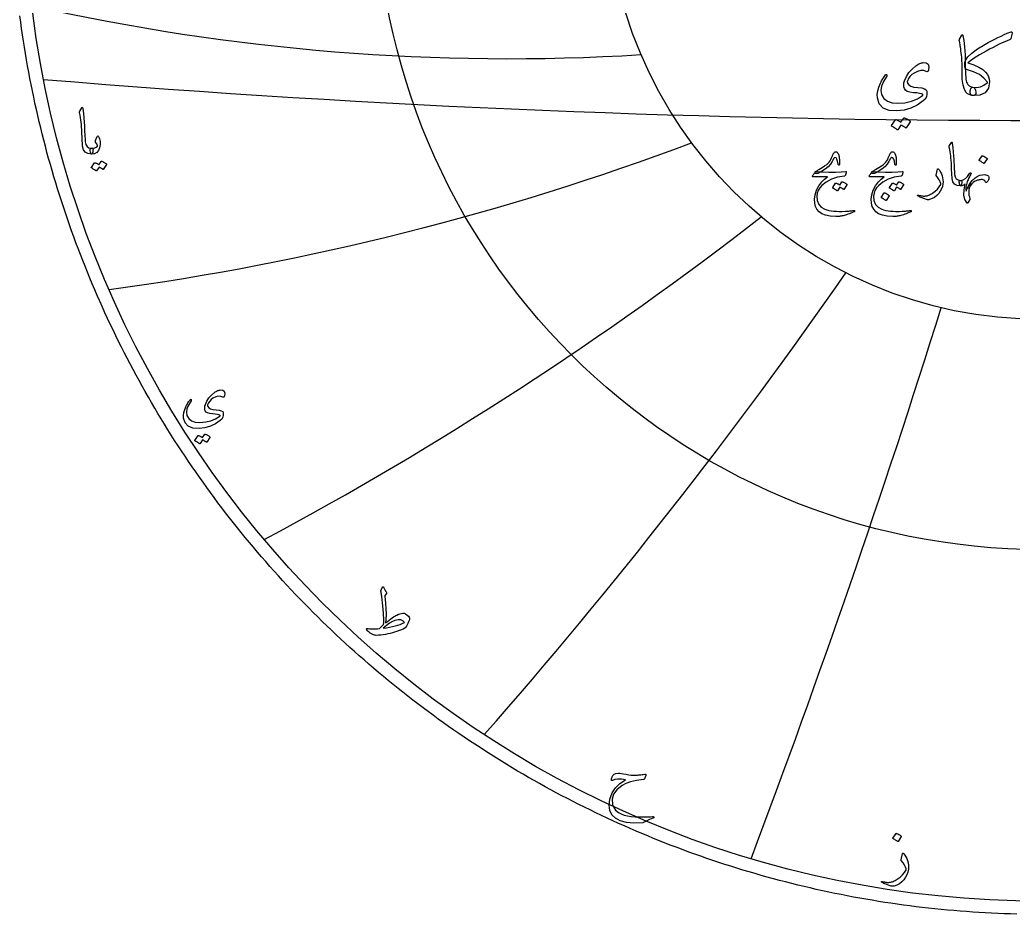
# Model space of a CAD drawing. Header units: millimetres. Extents: x -40.9 to 40.9, y -40.9 to 41.9.
# Drawn here: x -40.51 to -1.15, y -40.84 to -5.4 of the extents above; entities that cross this region are included whole.
import ezdxf

# ---------------------------------------------------------------- set-up
doc = ezdxf.new("R2010")
doc.units = ezdxf.units.MM
for name, color, linetype in [('CUT_OUTER', 1, 'Continuous'), ('ENGRAVE', 7, 'Continuous'), ('ENGRAVE_FINE', 8, 'Continuous'), ('TEXT', 5, 'Continuous')]:
    doc.layers.add(name, color=color, linetype=linetype)

msp = doc.modelspace()

# ---------------------------------------------------------------- linework, layer by layer
at = {"layer": 'CUT_OUTER'}
msp.add_lwpolyline([(-1.0025, -40.8377), (-1.2531, -40.8308), (-1.5036, -40.8223), (-1.754, -40.8123), (-2.0044, -40.8008), (-2.2547, -40.7877), (-2.505, -40.7731), (-2.7551, -40.757), (-3.0051, -40.7393), (-3.255, -40.7201), (-3.5048, -40.6994), (-3.7545, -40.6771), (-4.004, -40.6533), (-4.2534, -40.628), (-4.5026, -40.6011), (-4.7516, -40.5727), (-5.0005, -40.5428), (-5.2491, -40.5113), (-5.4976, -40.4784), (-5.7459, -40.4439), (-5.9939, -40.4079), (-6.2418, -40.3703), (-6.4894, -40.3313), (-6.7367, -40.2907), (-6.9838, -40.2486), (-7.2306, -40.205), (-7.4772, -40.1599), (-7.7235, -40.1132), (-7.9694, -40.0651), (-8.2151, -40.0154), (-8.4605, -39.9643), (-8.7056, -39.9116), (-8.9503, -39.8574), (-9.1947, -39.8018), (-9.4387, -39.7446), (-9.6824, -39.6859), (-9.9257, -39.6258), (-10.1687, -39.5641), (-10.4113, -39.501), (-10.6534, -39.4364), (-10.8952, -39.3703), (-11.1366, -39.3027), (-11.3775, -39.2336), (-11.618, -39.163), (-11.8581, -39.091), (-12.0978, -39.0175), (-12.3369, -38.9426), (-12.5757, -38.8661), (-12.8139, -38.7882), (-13.0517, -38.7089), (-13.2889, -38.6281), (-13.5257, -38.5458), (-13.762, -38.4621), (-13.9977, -38.3769), (-14.2329, -38.2903), (-14.4676, -38.2022), (-14.7017, -38.1128), (-14.9353, -38.0218), (-15.1683, -37.9295), (-15.4008, -37.8357), (-15.6326, -37.7405), (-15.8639, -37.6438), (-16.0946, -37.5458), (-16.3246, -37.4463), (-16.5541, -37.3455), (-16.7829, -37.2432), (-17.0111, -37.1395), (-17.2387, -37.0344), (-17.4656, -36.928), (-17.6919, -36.8201), (-17.9175, -36.7109), (-18.1424, -36.6002), (-18.3666, -36.4882), (-18.5902, -36.3748), (-18.813, -36.2601), (-19.0351, -36.144), (-19.2566, -36.0265), (-19.4772, -35.9076), (-19.6972, -35.7875), (-19.9164, -35.6659), (-20.1349, -35.5431), (-20.3526, -35.4188), (-20.5695, -35.2933), (-20.7857, -35.1664), (-21.0011, -35.0382), (-21.2157, -34.9087), (-21.4295, -34.7779), (-21.6425, -34.6457), (-21.8547, -34.5123), (-22.066, -34.3775), (-22.2765, -34.2415), (-22.4862, -34.1041), (-22.695, -33.9655), (-22.903, -33.8256), (-23.1101, -33.6845), (-23.3164, -33.542), (-23.5218, -33.3983), (-23.7263, -33.2534), (-23.9298, -33.1072), (-24.1325, -32.9597), (-24.3343, -32.811), (-24.5352, -32.6611), (-24.7351, -32.5099), (-24.9341, -32.3576), (-25.1322, -32.204), (-25.3293, -32.0491), (-25.5255, -31.8931), (-25.7207, -31.7359), (-25.915, -31.5775), (-26.1082, -31.4179), (-26.3005, -31.2571), (-26.4918, -31.0951), (-26.6821, -30.932), (-26.8714, -30.7677), (-27.0597, -30.6022), (-27.2469, -30.4356), (-27.4332, -30.2679), (-27.6184, -30.099), (-27.8026, -29.9289), (-27.9857, -29.7578), (-28.1677, -29.5855), (-28.3487, -29.4121), (-28.5287, -29.2376), (-28.7075, -29.062), (-28.8853, -28.8853), (-29.062, -28.7075), (-29.2376, -28.5287), (-29.4121, -28.3487), (-29.5855, -28.1677), (-29.7578, -27.9857), (-29.9289, -27.8026), (-30.099, -27.6184), (-30.2679, -27.4332), (-30.4356, -27.2469), (-30.6022, -27.0597), (-30.7677, -26.8714), (-30.932, -26.6821), (-31.0951, -26.4918), (-31.2571, -26.3005), (-31.4179, -26.1082), (-31.5775, -25.915), (-31.7359, -25.7207), (-31.8931, -25.5255), (-32.0491, -25.3293), (-32.204, -25.1322), (-32.3576, -24.9341), (-32.5099, -24.7351), (-32.6611, -24.5352), (-32.811, -24.3343), (-32.9597, -24.1325), (-33.1072, -23.9298), (-33.2534, -23.7263), (-33.3983, -23.5218), (-33.542, -23.3164), (-33.6845, -23.1101), (-33.8256, -22.903), (-33.9655, -22.695), (-34.1041, -22.4862), (-34.2415, -22.2765), (-34.3775, -22.066), (-34.5123, -21.8547), (-34.6457, -21.6425), (-34.7779, -21.4295), (-34.9087, -21.2157), (-35.0382, -21.0011), (-35.1664, -20.7857), (-35.2933, -20.5695), (-35.4188, -20.3526), (-35.5431, -20.1349), (-35.6659, -19.9164), (-35.7875, -19.6972), (-35.9076, -19.4772), (-36.0265, -19.2566), (-36.144, -19.0351), (-36.2601, -18.813), (-36.3748, -18.5902), (-36.4882, -18.3666), (-36.6002, -18.1424), (-36.7109, -17.9175), (-36.8201, -17.6919), (-36.928, -17.4656), (-37.0344, -17.2387), (-37.1395, -17.0111), (-37.2432, -16.7829), (-37.3455, -16.5541), (-37.4463, -16.3246), (-37.5458, -16.0946), (-37.6438, -15.8639), (-37.7405, -15.6326), (-37.8357, -15.4008), (-37.9295, -15.1683), (-38.0218, -14.9353), (-38.1128, -14.7017), (-38.2022, -14.4676), (-38.2903, -14.2329), (-38.3769, -13.9977), (-38.4621, -13.762), (-38.5458, -13.5257), (-38.6281, -13.2889), (-38.7089, -13.0517), (-38.7882, -12.8139), (-38.8661, -12.5757), (-38.9426, -12.3369), (-39.0175, -12.0978), (-39.091, -11.8581), (-39.163, -11.618), (-39.2336, -11.3775), (-39.3027, -11.1366), (-39.3703, -10.8952), (-39.4364, -10.6534), (-39.501, -10.4113), (-39.5641, -10.1687), (-39.6258, -9.9257), (-39.6859, -9.6824), (-39.7446, -9.4387), (-39.8018, -9.1947), (-39.8574, -8.9503), (-39.9116, -8.7056), (-39.9643, -8.4605), (-40.0154, -8.2151), (-40.0651, -7.9694), (-40.1132, -7.7235), (-40.1599, -7.4772), (-40.205, -7.2306), (-40.2486, -6.9838), (-40.2907, -6.7367), (-40.3313, -6.4894), (-40.3703, -6.2418), (-40.4079, -5.9939), (-40.4439, -5.7459), (-40.4784, -5.4976), (-40.5113, -5.2491)], dxfattribs=at)
at = {"layer": 'ENGRAVE'}
for radius in [40.325, 26.3963, 17.2788]:
    msp.add_circle((0, 0), radius, dxfattribs=at)
for centre, radius, start, end in [((-21.1417, 78.902), 85.8444, 257.28669, 273.505899), ((-50.992, 88.3207), 105.3446, 277.645254, 290.620622), ((-96.0614, 96.0614), 138.3921, 298.122156, 307.853681), ((-176.3583, 101.8205), 205.3447, 318.693201, 325.180885), ((-393.2466, 105.3701), 407.9737, 339.329779, 342.573621)]:
    msp.add_arc(centre, radius, start, end, dxfattribs=at)
at = {"layer": 'ENGRAVE_FINE'}
msp.add_arc((0, 472.7823), 482.173, 265.292614, 274.707386, dxfattribs=at)
at = {"layer": 'TEXT'}
for points in [[(-2.9445, -7.108), (-2.7065, -7.186), (-2.5101, -7.2733), (-2.3552, -7.3697), (-2.2419, -7.4752), (-2.1734, -7.5691), (-2.1245, -7.6621), (-2.0952, -7.7543), (-2.0854, -7.8457), (-2.1279, -8.1142), (-2.2554, -8.2968), (-2.468, -8.3936), (-2.7656, -8.4046), (-2.7868, -8.399), (-2.8055, -8.3854), (-2.8219, -8.3638), (-2.8359, -8.3343), (-2.8484, -8.2922), (-2.8542, -8.2521), (-2.8532, -8.214), (-2.8455, -8.1778), (-2.8273, -8.1267), (-2.8079, -8.0916), (-2.7874, -8.0724), (-2.7656, -8.0692), (-2.6009, -8.079), (-2.4487, -8.0541), (-2.3087, -7.9944), (-2.1812, -7.9), (-2.1734, -7.8922), (-2.1692, -7.8848), (-2.1686, -7.8778), (-2.1716, -7.8712), (-2.3061, -7.7116), (-2.4894, -7.5742), (-2.7213, -7.4593), (-3.0019, -7.3667), (-3.0313, -7.3505), (-3.0522, -7.318), (-3.0648, -7.2691), (-3.069, -7.2038), (-3.067, -7.1461), (-3.061, -7.0944), (-3.051, -7.0487), (-3.0371, -7.009), (-2.947, -6.8737), (-2.7888, -6.7232), (-2.5622, -6.5575), (-2.2674, -6.3767), (-2.1358, -6.3033), (-2.0059, -6.2334), (-1.8779, -6.1668), (-1.7517, -6.1036), (-1.6272, -6.0438), (-1.5046, -5.9874), (-1.3837, -5.9345), (-1.2646, -5.8849), (-1.2267, -5.8761), (-1.2024, -5.8817), (-1.1916, -5.9016), (-1.1944, -5.936), (-1.2423, -6.1371), (-1.2491, -6.1577), (-1.2599, -6.1747), (-1.2746, -6.188), (-1.2934, -6.1978), (-1.3848, -6.2327), (-1.4834, -6.2733), (-1.5892, -6.3197), (-1.7022, -6.3719), (-1.8221, -6.4301), (-1.9489, -6.4944), (-2.0824, -6.565), (-2.2227, -6.6417), (-2.4846, -6.7906), (-2.6922, -6.918), (-2.8455, -7.0238), (-2.9445, -7.108)], [(-2.7624, -8.0692), (-2.7123, -8.0888), (-2.6738, -8.1283), (-2.6469, -8.1878), (-2.6315, -8.2672), (-2.6325, -8.3333), (-2.6546, -8.3782), (-2.6979, -8.402), (-2.7624, -8.4046), (-2.8341, -8.391), (-2.8989, -8.3662), (-2.957, -8.3303), (-3.0083, -8.2832), (-3.0832, -8.1649), (-3.1353, -7.9886), (-3.1646, -7.7545), (-3.1712, -7.4625), (-3.1702, -7.3739), (-3.1704, -7.2872), (-3.1718, -7.2023), (-3.1744, -7.1192), (-3.1782, -7.038), (-3.1832, -6.9591), (-3.1894, -6.8823), (-3.1967, -6.8078), (-3.2076, -6.7132), (-3.2179, -6.6274), (-3.2276, -6.5503), (-3.2367, -6.4821), (-3.2451, -6.423), (-3.253, -6.3735), (-3.2603, -6.3336), (-3.267, -6.3032), (-3.2784, -6.2525), (-3.2838, -6.2122), (-3.2832, -6.1823), (-3.2766, -6.1627), (-3.184, -6.0158), (-3.1706, -6.0006), (-3.1592, -5.9966), (-3.1498, -6.0038), (-3.1425, -6.0222), (-3.1031, -6.2156), (-3.0746, -6.4733), (-3.0568, -6.7952), (-3.0498, -7.1814), (-3.0473, -7.3242), (-3.0431, -7.4525), (-3.037, -7.5662), (-3.0291, -7.6653), (-3.0194, -7.7496), (-3.0079, -7.8189), (-2.9947, -7.8733), (-2.9796, -7.9128), (-2.9433, -7.9704), (-2.895, -8.0158), (-2.8347, -8.0487), (-2.7624, -8.0692)], [(-4.5923, -7.4497), (-4.6957, -7.4152), (-4.8111, -7.4138), (-4.9384, -7.4455), (-5.0777, -7.5104), (-5.1662, -7.5722), (-5.2398, -7.6461), (-5.2987, -7.7319), (-5.3428, -7.8297), (-5.3472, -7.8493), (-5.3476, -7.8696), (-5.344, -7.8908), (-5.3364, -7.9128), (-5.2857, -7.981), (-5.2007, -8.0325), (-5.0813, -8.0672), (-4.9276, -8.0852), (-4.776, -8.1014), (-4.6658, -8.1307), (-4.5971, -8.1732), (-4.57, -8.2289), (-4.567, -8.3455), (-4.5899, -8.4493), (-4.6388, -8.5403), (-4.7137, -8.6185), (-4.9514, -8.7808), (-5.2047, -8.9004), (-5.4735, -8.9772), (-5.758, -9.0113), (-6.0685, -8.9898), (-6.3009, -8.8964), (-6.455, -8.7311), (-6.5308, -8.494), (-6.5352, -8.3638), (-6.5164, -8.2225), (-6.4745, -8.07), (-6.4095, -7.9064), (-6.3868, -7.8609), (-6.3635, -7.817), (-6.3397, -7.7746), (-6.3152, -7.7339), (-6.29, -7.6946), (-6.2637, -7.6565), (-6.2365, -7.6196), (-6.2083, -7.5838), (-6.1931, -7.5691), (-6.1795, -7.5631), (-6.1675, -7.5659), (-6.1572, -7.5774), (-6.1514, -7.5918), (-6.15, -7.6062), (-6.153, -7.6206), (-6.1604, -7.6349), (-6.2917, -7.8465), (-6.3695, -8.0373), (-6.3939, -8.2074), (-6.3647, -8.3567), (-6.2709, -8.5139), (-6.1332, -8.6249), (-5.9516, -8.6896), (-5.726, -8.708), (-5.437, -8.685), (-5.1767, -8.6257), (-4.9452, -8.5301), (-4.7424, -8.3982), (-4.7302, -8.387), (-4.7257, -8.3758), (-4.7286, -8.3646), (-4.7392, -8.3535), (-4.7821, -8.3327), (-4.8566, -8.3151), (-4.9626, -8.3008), (-5.1001, -8.2896), (-5.24, -8.2724), (-5.3468, -8.2401), (-5.4204, -8.1926), (-5.461, -8.1299), (-5.4797, -8.0563), (-5.4849, -7.979), (-5.4765, -7.8982), (-5.4546, -7.8138), (-5.3833, -7.6479), (-5.2845, -7.4952), (-5.1582, -7.3557), (-5.0043, -7.2293), (-4.9634, -7.1994), (-4.9237, -7.1735), (-4.8851, -7.1515), (-4.8478, -7.1335), (-4.8119, -7.1194), (-4.7775, -7.1088), (-4.7448, -7.1018), (-4.7137, -7.0984), (-4.5919, -7.1098), (-4.5173, -7.1631), (-4.4897, -7.2583), (-4.5093, -7.3954), (-4.5241, -7.4323), (-4.5428, -7.4537), (-4.5656, -7.4595), (-4.5923, -7.4497)], [(-38.0554, -8.8841), (-38.0505, -8.8765), (-38.0459, -8.8714), (-38.0415, -8.8688), (-38.0375, -8.8688), (-38.0315, -8.8722), (-38.0261, -8.8822), (-38.0213, -8.899), (-38.0171, -8.9225), (-37.996, -9.1133), (-37.9788, -9.2897), (-37.9654, -9.4518), (-37.9558, -9.5995), (-37.9496, -9.7258), (-37.944, -9.839), (-37.9388, -9.9391), (-37.9341, -10.0261), (-37.93, -10.1001), (-37.9267, -10.1609), (-37.9243, -10.2087), (-37.9226, -10.2433), (-37.8999, -10.3471), (-37.8498, -10.4234), (-37.7722, -10.4723), (-37.6671, -10.4937), (-37.6379, -10.5013), (-37.6192, -10.5192), (-37.611, -10.5473), (-37.6134, -10.5857), (-37.6254, -10.646), (-37.6384, -10.6891), (-37.6522, -10.715), (-37.6671, -10.7236), (-37.815, -10.7041), (-37.9239, -10.6457), (-37.9938, -10.5483), (-38.0248, -10.4119), (-38.0296, -10.3467), (-38.034, -10.2813), (-38.0379, -10.2158), (-38.0414, -10.1501), (-38.0445, -10.0842), (-38.0474, -10.0182), (-38.0502, -9.952), (-38.0529, -9.8856), (-38.0577, -9.7591), (-38.0644, -9.6452), (-38.073, -9.5438), (-38.0835, -9.4551), (-38.096, -9.37), (-38.1104, -9.2792), (-38.1266, -9.1828), (-38.1449, -9.0809), (-38.1472, -9.0625), (-38.1468, -9.0457), (-38.1434, -9.0306), (-38.1372, -9.017)], [(-5.4865, -9.2924), (-5.4825, -9.2884), (-5.4769, -9.286), (-5.4698, -9.2852), (-5.461, -9.286), (-5.4295, -9.2978), (-5.3991, -9.3107), (-5.3697, -9.3249), (-5.3412, -9.3403), (-5.3136, -9.357), (-5.2865, -9.3754), (-5.2601, -9.3954), (-5.2342, -9.4169), (-5.2292, -9.4235), (-5.227, -9.4305), (-5.2276, -9.4379), (-5.231, -9.4457), (-5.3843, -9.6884), (-5.3885, -9.6916), (-5.3947, -9.6916), (-5.4029, -9.6884), (-5.4131, -9.682), (-5.4201, -9.6761), (-5.4314, -9.668), (-5.4472, -9.6577), (-5.4674, -9.6453), (-5.4921, -9.6304), (-5.5216, -9.6129), (-5.556, -9.5929), (-5.5951, -9.5702), (-5.7165, -9.7586), (-5.722, -9.7644), (-5.7292, -9.7658), (-5.738, -9.7628), (-5.7484, -9.7554), (-5.7574, -9.7491), (-5.7715, -9.7395), (-5.7909, -9.7267), (-5.8155, -9.7107), (-5.8456, -9.6916), (-5.8817, -9.6692), (-5.9238, -9.6437), (-5.9719, -9.6149), (-5.9769, -9.6101), (-5.9791, -9.6053), (-5.9785, -9.6006), (-5.9751, -9.5958), (-5.8186, -9.3626), (-5.8147, -9.3586), (-5.8091, -9.3562), (-5.8019, -9.3554), (-5.7931, -9.3562), (-5.7664, -9.3649), (-5.7404, -9.375), (-5.7153, -9.3865), (-5.6909, -9.3994), (-5.6674, -9.4134), (-5.6446, -9.4285), (-5.6226, -9.4446), (-5.6015, -9.4616)], [(-37.5138, -10.1845), (-37.4423, -10.0261), (-37.4317, -10.0087), (-37.4206, -10.0025), (-37.4087, -10.0075), (-37.3963, -10.0236), (-37.3733, -10.0719), (-37.3554, -10.1223), (-37.3426, -10.1747), (-37.335, -10.2293), (-37.3326, -10.2862), (-37.3356, -10.3458), (-37.3441, -10.4082), (-37.358, -10.4732), (-37.4003, -10.5828), (-37.4659, -10.661), (-37.5548, -10.708), (-37.6671, -10.7236), (-37.68, -10.7155), (-37.6933, -10.691), (-37.7069, -10.6503), (-37.7207, -10.5933), (-37.7247, -10.5628), (-37.7239, -10.5378), (-37.7184, -10.5181), (-37.708, -10.5039), (-37.6997, -10.4985), (-37.6901, -10.495), (-37.6792, -10.4934), (-37.6671, -10.4937), (-37.5964, -10.4914), (-37.5349, -10.4771), (-37.4827, -10.4506), (-37.4397, -10.4119), (-37.4378, -10.4089), (-37.4372, -10.4049), (-37.4378, -10.4), (-37.4397, -10.394), (-37.4498, -10.358), (-37.4646, -10.3212), (-37.4843, -10.2839), (-37.5087, -10.2459), (-37.5167, -10.2315), (-37.5202, -10.2165), (-37.5192, -10.2008), (-37.5138, -10.1845)], [(-3.5975, -10.2584), (-3.5929, -10.2512), (-3.5886, -10.2464), (-3.5845, -10.2441), (-3.5808, -10.2441), (-3.5751, -10.2472), (-3.57, -10.2566), (-3.5655, -10.2723), (-3.5616, -10.2943), (-3.5418, -10.4732), (-3.5257, -10.6387), (-3.5131, -10.7906), (-3.5041, -10.9291), (-3.4984, -11.0475), (-3.493, -11.1536), (-3.4882, -11.2475), (-3.4838, -11.3291), (-3.4799, -11.3984), (-3.4769, -11.4554), (-3.4746, -11.5002), (-3.473, -11.5326), (-3.4517, -11.63), (-3.4047, -11.7015), (-3.332, -11.7473), (-3.2335, -11.7674), (-3.2061, -11.7746), (-3.1886, -11.7913), (-3.1809, -11.8177), (-3.1832, -11.8536), (-3.1944, -11.9102), (-3.2065, -11.9506), (-3.2195, -11.9749), (-3.2335, -11.9829), (-3.3721, -11.9647), (-3.4742, -11.9099), (-3.5397, -11.8186), (-3.5688, -11.6907), (-3.5734, -11.6296), (-3.5775, -11.5683), (-3.5811, -11.5068), (-3.5844, -11.4452), (-3.5873, -11.3835), (-3.59, -11.3216), (-3.5927, -11.2595), (-3.5951, -11.1973), (-3.5996, -11.0787), (-3.6059, -10.9719), (-3.614, -10.8769), (-3.6239, -10.7937), (-3.6356, -10.7139), (-3.649, -10.6288), (-3.6643, -10.5384), (-3.6814, -10.4428), (-3.6836, -10.4256), (-3.6832, -10.4099), (-3.68, -10.3957), (-3.6742, -10.383)], [(-37.2864, -11.0123), (-37.2832, -11.0091), (-37.2788, -11.0072), (-37.273, -11.0066), (-37.266, -11.0072), (-37.2408, -11.0166), (-37.2165, -11.027), (-37.1929, -11.0383), (-37.1702, -11.0506), (-37.1481, -11.064), (-37.1264, -11.0787), (-37.1053, -11.0947), (-37.0846, -11.112), (-37.0806, -11.1172), (-37.0788, -11.1228), (-37.0793, -11.1287), (-37.082, -11.1349), (-37.2047, -11.3291), (-37.208, -11.3317), (-37.213, -11.3317), (-37.2195, -11.3291), (-37.2277, -11.324), (-37.2333, -11.3193), (-37.2424, -11.3128), (-37.255, -11.3046), (-37.2711, -11.2946), (-37.2909, -11.2827), (-37.3145, -11.2688), (-37.342, -11.2527), (-37.3733, -11.2346), (-37.4704, -11.3853), (-37.4748, -11.39), (-37.4806, -11.3911), (-37.4876, -11.3887), (-37.4959, -11.3828), (-37.5031, -11.3777), (-37.5144, -11.37), (-37.5299, -11.3598), (-37.5496, -11.347), (-37.5737, -11.3317), (-37.6026, -11.3138), (-37.6363, -11.2933), (-37.6748, -11.2704), (-37.6788, -11.2665), (-37.6805, -11.2627), (-37.68, -11.2589), (-37.6773, -11.255), (-37.5521, -11.0685), (-37.5489, -11.0653), (-37.5445, -11.0634), (-37.5387, -11.0628), (-37.5317, -11.0634), (-37.5103, -11.0704), (-37.4895, -11.0784), (-37.4694, -11.0876), (-37.4499, -11.0979), (-37.4311, -11.1092), (-37.4129, -11.1212), (-37.3953, -11.1341), (-37.3784, -11.1477)], [(-9.025, -11.4656), (-9.0107, -11.4489), (-8.9944, -11.4323), (-8.976, -11.416), (-8.9555, -11.3997), (-8.9329, -11.3835), (-8.9082, -11.3671), (-8.8814, -11.3505), (-8.8525, -11.3338), (-8.7244, -11.2581), (-8.6202, -11.1913), (-8.5399, -11.1336), (-8.4837, -11.0848), (-8.4401, -11.0367), (-8.4028, -10.986), (-8.3718, -10.9325), (-8.3471, -10.8764), (-8.3364, -10.8483), (-8.3259, -10.8216), (-8.3155, -10.7962), (-8.3052, -10.7722), (-8.2953, -10.7498), (-8.2858, -10.7294), (-8.2767, -10.7109), (-8.2681, -10.6943), (-8.2491, -10.666), (-8.228, -10.6458), (-8.2048, -10.6337), (-8.1795, -10.6297), (-8.1548, -10.6337), (-8.131, -10.6458), (-8.1081, -10.666), (-8.0861, -10.6943), (-8.0587, -10.759), (-8.0412, -10.8524), (-8.0335, -10.9746), (-8.0358, -11.1255), (-8.0373, -11.1391), (-8.0418, -11.1488), (-8.0492, -11.1547), (-8.0597, -11.1566), (-8.0705, -11.1545), (-8.0789, -11.1482), (-8.0849, -11.1377), (-8.0885, -11.1231), (-8.1069, -11.0078), (-8.1334, -10.9255), (-8.1679, -10.8761), (-8.2106, -10.8596), (-8.2215, -10.8616), (-8.2328, -10.8674), (-8.2443, -10.8771), (-8.2561, -10.8907), (-8.2614, -10.8989), (-8.2675, -10.909), (-8.2745, -10.9211), (-8.2825, -10.9351), (-8.2913, -10.951), (-8.301, -10.9689), (-8.3117, -10.9887), (-8.3232, -11.0105), (-8.3917, -11.1228), (-8.4849, -11.2273), (-8.6025, -11.324), (-8.7447, -11.4129), (-8.7462, -11.4138), (-8.7507, -11.4165), (-8.7582, -11.421), (-8.7687, -11.4273), (-8.7822, -11.4353), (-8.7986, -11.4452), (-8.8181, -11.4569), (-8.8405, -11.4704), (-8.888, -11.4916), (-8.9346, -11.4979), (-8.9802, -11.4892), (-9.025, -11.4656)], [(-6.7759, -11.4656), (-6.7617, -11.4489), (-6.7454, -11.4323), (-6.727, -11.416), (-6.7065, -11.3997), (-6.6838, -11.3835), (-6.6591, -11.3671), (-6.6324, -11.3505), (-6.6035, -11.3338), (-6.4753, -11.2581), (-6.3711, -11.1913), (-6.2909, -11.1336), (-6.2346, -11.0848), (-6.191, -11.0367), (-6.1538, -10.986), (-6.1228, -10.9325), (-6.0981, -10.8764), (-6.0874, -10.8483), (-6.0768, -10.8216), (-6.0664, -10.7962), (-6.0562, -10.7722), (-6.0462, -10.7498), (-6.0367, -10.7294), (-6.0276, -10.7109), (-6.019, -10.6943), (-6, -10.666), (-5.9789, -10.6458), (-5.9557, -10.6337), (-5.9304, -10.6297), (-5.9057, -10.6337), (-5.8819, -10.6458), (-5.859, -10.666), (-5.837, -10.6943), (-5.8096, -10.759), (-5.7921, -10.8524), (-5.7845, -10.9746), (-5.7867, -11.1255), (-5.7882, -11.1391), (-5.7927, -11.1488), (-5.8002, -11.1547), (-5.8107, -11.1566), (-5.8214, -11.1545), (-5.8298, -11.1482), (-5.8358, -11.1377), (-5.8394, -11.1231), (-5.8578, -11.0078), (-5.8843, -10.9255), (-5.9189, -10.8761), (-5.9616, -10.8596), (-5.9725, -10.8616), (-5.9837, -10.8674), (-5.9952, -10.8771), (-6.0071, -10.8907), (-6.0123, -10.8989), (-6.0184, -10.909), (-6.0255, -10.9211), (-6.0334, -10.9351), (-6.0422, -10.951), (-6.052, -10.9689), (-6.0626, -10.9887), (-6.0741, -11.0105), (-6.1427, -11.1228), (-6.2358, -11.2273), (-6.3535, -11.324), (-6.4957, -11.4129), (-6.4972, -11.4138), (-6.5017, -11.4165), (-6.5092, -11.421), (-6.5196, -11.4273), (-6.5331, -11.4353), (-6.5496, -11.4452), (-6.569, -11.4569), (-6.5915, -11.4704), (-6.6389, -11.4916), (-6.6855, -11.4979), (-6.7312, -11.4892), (-6.7759, -11.4656)], [(-2.3784, -10.7901), (-2.3754, -10.7872), (-2.3712, -10.7854), (-2.3658, -10.7848), (-2.3592, -10.7854), (-2.3127, -10.8042), (-2.2688, -10.8273), (-2.2276, -10.8545), (-2.1892, -10.886), (-2.1854, -10.8907), (-2.1838, -10.8955), (-2.1842, -10.9003), (-2.1868, -10.9051), (-2.2994, -11.0871), (-2.3035, -11.0915), (-2.3089, -11.0925), (-2.3155, -11.0903), (-2.3233, -11.0848), (-2.33, -11.08), (-2.3407, -11.0728), (-2.3552, -11.0632), (-2.3736, -11.0512), (-2.3962, -11.0368), (-2.4233, -11.0201), (-2.4549, -11.0009), (-2.491, -10.9794), (-2.4958, -10.9758), (-2.4982, -10.9722), (-2.4982, -10.9686), (-2.4958, -10.965)], [(-8.7663, -11.4249), (-8.459, -11.4356), (-8.1932, -11.4368), (-7.9692, -11.4285), (-7.7867, -11.4105), (-7.7811, -11.4098), (-7.7762, -11.4102), (-7.7721, -11.4116), (-7.7687, -11.4141), (-7.7662, -11.4175), (-7.7648, -11.4216), (-7.7644, -11.4264), (-7.7651, -11.4321), (-7.7698, -11.4539), (-7.7744, -11.474), (-7.7788, -11.4922), (-7.7831, -11.5087), (-7.7872, -11.5234), (-7.7912, -11.5362), (-7.795, -11.5473), (-7.7986, -11.5566), (-7.8064, -11.5714), (-7.8154, -11.5823), (-7.8256, -11.5894), (-7.837, -11.5925), (-8.1136, -11.6427), (-8.3543, -11.7213), (-8.5591, -11.8283), (-8.728, -11.9638), (-8.8133, -12.0612), (-8.8753, -12.1644), (-8.9139, -12.2732), (-8.9292, -12.3877), (-8.9145, -12.5675), (-8.8561, -12.7141), (-8.754, -12.8274), (-8.6082, -12.9075), (-8.5326, -12.9317), (-8.4495, -12.9518), (-8.359, -12.9676), (-8.2609, -12.9793), (-8.1555, -12.987), (-8.043, -12.9907), (-7.9232, -12.9906), (-7.7962, -12.9865), (-7.7511, -12.984), (-7.7067, -12.9811), (-7.6631, -12.978), (-7.6202, -12.9745), (-7.5784, -12.9708), (-7.5379, -12.9668), (-7.4987, -12.9624), (-7.4609, -12.9578), (-7.4494, -12.9572), (-7.4412, -12.9602), (-7.4362, -12.9668), (-7.4346, -12.9769), (-7.4355, -12.9888), (-7.4382, -12.9979), (-7.4427, -13.0043), (-7.449, -13.0081), (-7.5166, -13.0367), (-7.5807, -13.0626), (-7.6412, -13.0858), (-7.698, -13.1063), (-7.7512, -13.1242), (-7.8004, -13.1398), (-7.8458, -13.153), (-7.8873, -13.1638), (-7.9263, -13.1717), (-7.9642, -13.1787), (-8.0011, -13.1849), (-8.037, -13.1901), (-8.0719, -13.1941), (-8.1061, -13.1967), (-8.1396, -13.1977), (-8.1723, -13.1973), (-8.3956, -13.1799), (-8.5819, -13.1422), (-8.731, -13.0841), (-8.8429, -13.0057), (-8.9251, -12.9076), (-8.9825, -12.7931), (-9.0149, -12.6621), (-9.0226, -12.5147), (-8.9991, -12.3317), (-8.9429, -12.1542), (-8.8542, -11.982), (-8.7328, -11.8153), (-8.6853, -11.7648), (-8.6316, -11.7165), (-8.5715, -11.6702), (-8.5052, -11.6261), (-9.0848, -11.6213), (-9.0988, -11.6153), (-9.1046, -11.6045), (-9.1024, -11.5889), (-9.092, -11.5686), (-9.0726, -11.5389), (-9.0549, -11.5123), (-9.039, -11.4886), (-9.025, -11.468), (-9.0127, -11.4505), (-9.0022, -11.4362), (-8.9935, -11.4253), (-8.9866, -11.4177), (-8.9711, -11.4163), (-8.9292, -11.4171), (-8.8609, -11.4199), (-8.7663, -11.4249)], [(-6.5172, -11.4249), (-6.2099, -11.4356), (-5.9442, -11.4368), (-5.7201, -11.4285), (-5.5376, -11.4105), (-5.532, -11.4098), (-5.5271, -11.4102), (-5.523, -11.4116), (-5.5196, -11.4141), (-5.5172, -11.4175), (-5.5158, -11.4216), (-5.5154, -11.4264), (-5.5161, -11.4321), (-5.5208, -11.4539), (-5.5253, -11.474), (-5.5298, -11.4922), (-5.534, -11.5087), (-5.5381, -11.5234), (-5.5421, -11.5362), (-5.5459, -11.5473), (-5.5496, -11.5566), (-5.5574, -11.5714), (-5.5664, -11.5823), (-5.5765, -11.5894), (-5.5879, -11.5925), (-5.8646, -11.6427), (-6.1053, -11.7213), (-6.3101, -11.8283), (-6.4789, -11.9638), (-6.5642, -12.0612), (-6.6262, -12.1644), (-6.6648, -12.2732), (-6.6801, -12.3877), (-6.6654, -12.5675), (-6.6071, -12.7141), (-6.505, -12.8274), (-6.3592, -12.9075), (-6.2836, -12.9317), (-6.2005, -12.9518), (-6.1099, -12.9676), (-6.0119, -12.9793), (-5.9065, -12.987), (-5.7939, -12.9907), (-5.6741, -12.9906), (-5.5472, -12.9865), (-5.5021, -12.984), (-5.4577, -12.9811), (-5.414, -12.978), (-5.3711, -12.9745), (-5.3293, -12.9708), (-5.2888, -12.9668), (-5.2497, -12.9624), (-5.2119, -12.9578), (-5.2003, -12.9572), (-5.1921, -12.9602), (-5.1872, -12.9668), (-5.1855, -12.9769), (-5.1864, -12.9888), (-5.1891, -12.9979), (-5.1936, -13.0043), (-5.1999, -13.0081), (-5.2676, -13.0367), (-5.3316, -13.0626), (-5.3921, -13.0858), (-5.449, -13.1063), (-5.5021, -13.1242), (-5.5514, -13.1398), (-5.5967, -13.153), (-5.6382, -13.1638), (-5.6772, -13.1717), (-5.7152, -13.1787), (-5.7521, -13.1849), (-5.7879, -13.1901), (-5.8229, -13.1941), (-5.8571, -13.1967), (-5.8905, -13.1977), (-5.9232, -13.1973), (-6.1466, -13.1799), (-6.3328, -13.1422), (-6.4819, -13.0841), (-6.5939, -13.0057), (-6.6761, -12.9076), (-6.7334, -12.7931), (-6.7659, -12.6621), (-6.7735, -12.5147), (-6.75, -12.3317), (-6.6939, -12.1542), (-6.6051, -11.982), (-6.4837, -11.8153), (-6.4362, -11.7648), (-6.3825, -11.7165), (-6.3225, -11.6702), (-6.2562, -11.6261), (-6.8358, -11.6213), (-6.8497, -11.6153), (-6.8556, -11.6045), (-6.8533, -11.5889), (-6.843, -11.5686), (-6.8235, -11.5389), (-6.8059, -11.5123), (-6.79, -11.4886), (-6.7759, -11.468), (-6.7636, -11.4505), (-6.7532, -11.4362), (-6.7445, -11.4253), (-6.7376, -11.4177), (-6.722, -11.4163), (-6.6801, -11.4171), (-6.6118, -11.4199), (-6.5172, -11.4249)], [(-4.1484, -11.3147), (-4.1471, -11.3103), (-4.1454, -11.3069), (-4.1435, -11.3044), (-4.1412, -11.3027), (-4.1345, -11.3021), (-4.1263, -11.3051), (-4.1165, -11.3117), (-4.1053, -11.3219), (-4.0616, -11.3738), (-4.0239, -11.4338), (-3.9921, -11.502), (-3.9664, -11.5782), (-3.9463, -11.6602), (-3.9341, -11.741), (-3.9296, -11.8207), (-3.9329, -11.8991), (-3.9541, -12.0024), (-3.9891, -12.1015), (-4.0379, -12.1964), (-4.1005, -12.2871), (-4.1754, -12.3693), (-4.261, -12.4362), (-4.3574, -12.4879), (-4.4646, -12.5242), (-4.4933, -12.5304), (-4.5221, -12.532), (-4.5508, -12.5292), (-4.5795, -12.5218), (-4.6458, -12.4987), (-4.7056, -12.4772), (-4.759, -12.4574), (-4.8059, -12.4392), (-4.8462, -12.4227), (-4.8798, -12.4078), (-4.9067, -12.3945), (-4.9268, -12.3829), (-4.931, -12.3793), (-4.934, -12.3757), (-4.9358, -12.3722), (-4.9364, -12.3686), (-4.936, -12.3639), (-4.9346, -12.3596), (-4.9324, -12.3555), (-4.9292, -12.3518), (-4.9252, -12.3489), (-4.9203, -12.3476), (-4.9144, -12.3478), (-4.9077, -12.3494), (-4.8667, -12.3604), (-4.8274, -12.3695), (-4.79, -12.3766), (-4.7544, -12.3817), (-4.7203, -12.385), (-4.6873, -12.3862), (-4.6556, -12.3855), (-4.6251, -12.3829), (-4.5946, -12.3781), (-4.5631, -12.3707), (-4.5305, -12.3607), (-4.4969, -12.3482), (-4.4623, -12.333), (-4.4266, -12.315), (-4.3898, -12.2941), (-4.352, -12.2704), (-4.2459, -12.194), (-4.155, -12.1111), (-4.0794, -12.0216), (-4.0191, -11.9255), (-4.0152, -11.9177), (-4.0131, -11.9087), (-4.0128, -11.8985), (-4.0143, -11.8871), (-4.0394, -11.8199), (-4.079, -11.7452), (-4.1329, -11.663), (-4.2011, -11.5734), (-4.2041, -11.5677), (-4.2059, -11.5626), (-4.2065, -11.5581), (-4.2059, -11.5542)], [(-2.8502, -11.9638), (-2.8766, -12.0204), (-2.8958, -12.0799), (-2.9077, -12.1425), (-2.9125, -12.2081), (-2.9104, -12.2763), (-2.9017, -12.347), (-2.8865, -12.4201), (-2.8646, -12.4955), (-2.8619, -12.5055), (-2.861, -12.5141), (-2.8619, -12.5211), (-2.8646, -12.5266), (-2.9508, -12.6488), (-2.9588, -12.6576), (-2.9658, -12.6626), (-2.9719, -12.6636), (-2.9772, -12.6608), (-3.0592, -12.5202), (-3.0993, -12.3476), (-3.0975, -12.143), (-3.0538, -11.9063), (-3.0956, -11.9398), (-3.1395, -11.9638), (-3.1854, -11.9781), (-3.2335, -11.9829), (-3.2438, -11.9798), (-3.2532, -11.9704), (-3.2618, -11.9546), (-3.2694, -11.9326), (-3.2737, -11.9194), (-3.2772, -11.906), (-3.2797, -11.8924), (-3.2814, -11.8787), (-3.2826, -11.8651), (-3.2838, -11.8515), (-3.285, -11.8381), (-3.2862, -11.8249), (-3.2847, -11.8006), (-3.2754, -11.7829), (-3.2583, -11.7719), (-3.2335, -11.7674), (-3.1357, -11.7455), (-3.0437, -11.6919), (-2.9573, -11.6066), (-2.8766, -11.4895), (-2.8657, -11.4747), (-2.8544, -11.4662), (-2.8429, -11.4639), (-2.8311, -11.468), (-2.8224, -11.4756), (-2.8179, -11.4841), (-2.8176, -11.4936), (-2.8215, -11.5039), (-2.8427, -11.5413), (-2.8631, -11.5794), (-2.8828, -11.618), (-2.9017, -11.6572), (-2.9199, -11.697), (-2.9374, -11.7374), (-2.9541, -11.7785), (-2.97, -11.8201), (-3.0053, -11.9334), (-3.0251, -12.0314), (-3.0293, -12.1142), (-3.0179, -12.1817), (-3.0169, -12.1838), (-3.0161, -12.1853), (-3.0157, -12.1862), (-3.0155, -12.1865), (-3.0154, -12.1862), (-3.0149, -12.1853), (-3.0142, -12.1838), (-3.0131, -12.1817), (-2.9985, -12.1474), (-2.9835, -12.1138), (-2.968, -12.0809), (-2.952, -12.0488), (-2.9355, -12.0173), (-2.9182, -11.9862), (-2.9002, -11.9556), (-2.8814, -11.9255), (-2.8678, -11.9045), (-2.8556, -11.8919), (-2.845, -11.8877), (-2.8359, -11.8919), (-2.8314, -11.9009), (-2.8323, -11.9159), (-2.8386, -11.9368), (-2.8502, -11.9638)], [(-2.2467, -11.8344), (-2.2776, -11.7859), (-2.3179, -11.753), (-2.3675, -11.7356), (-2.4263, -11.7338), (-2.4597, -11.7381), (-2.4928, -11.7437), (-2.5255, -11.7507), (-2.558, -11.759), (-2.5902, -11.7689), (-2.6221, -11.7808), (-2.6537, -11.7947), (-2.685, -11.8105), (-2.7386, -11.8464), (-2.7892, -11.8967), (-2.8368, -11.9614), (-2.8814, -12.0404), (-2.8941, -12.0582), (-2.9059, -12.0686), (-2.9169, -12.0714), (-2.9269, -12.0668), (-2.9353, -12.0575), (-2.9389, -12.0464), (-2.9377, -12.0335), (-2.9317, -12.0189), (-2.9225, -11.9996), (-2.9143, -11.9823), (-2.907, -11.9672), (-2.9005, -11.9542), (-2.8949, -11.9431), (-2.8898, -11.9338), (-2.8853, -11.9264), (-2.8814, -11.9207), (-2.8462, -11.8677), (-2.8101, -11.8189), (-2.7731, -11.7743), (-2.7353, -11.7338), (-2.6965, -11.6975), (-2.6568, -11.665), (-2.6163, -11.6364), (-2.5748, -11.6117), (-2.4684, -11.5633), (-2.3694, -11.538), (-2.2779, -11.5358), (-2.194, -11.5566), (-2.1582, -11.5747), (-2.1323, -11.5979), (-2.1163, -11.6262), (-2.1101, -11.6596), (-2.1137, -11.7051), (-2.1269, -11.7482), (-2.1497, -11.7889), (-2.182, -11.8273), (-2.2031, -11.8439), (-2.2209, -11.8506), (-2.2354, -11.8475), (-2.2467, -11.8344)], [(-7.9352, -11.8249), (-7.9322, -11.8219), (-7.928, -11.8201), (-7.9226, -11.8195), (-7.916, -11.8201), (-7.8924, -11.8289), (-7.8696, -11.8386), (-7.8475, -11.8493), (-7.8262, -11.8608), (-7.8055, -11.8734), (-7.7852, -11.8871), (-7.7653, -11.9021), (-7.746, -11.9183), (-7.7422, -11.9232), (-7.7406, -11.9284), (-7.741, -11.934), (-7.7436, -11.9398), (-7.8585, -12.1219), (-7.8617, -12.1243), (-7.8663, -12.1243), (-7.8724, -12.1219), (-7.8801, -12.1171), (-7.8853, -12.1127), (-7.8939, -12.1066), (-7.9057, -12.0989), (-7.9208, -12.0895), (-7.9394, -12.0784), (-7.9615, -12.0653), (-7.9873, -12.0502), (-8.0166, -12.0332), (-8.1076, -12.1746), (-8.1118, -12.1789), (-8.1172, -12.1799), (-8.1238, -12.1777), (-8.1316, -12.1722), (-8.1383, -12.1674), (-8.1489, -12.1602), (-8.1635, -12.1506), (-8.1819, -12.1386), (-8.2045, -12.1243), (-8.2316, -12.1075), (-8.2632, -12.0883), (-8.2992, -12.0668), (-8.303, -12.0632), (-8.3046, -12.0596), (-8.3042, -12.056), (-8.3016, -12.0524), (-8.1843, -11.8776), (-8.1813, -11.8746), (-8.1771, -11.8728), (-8.1717, -11.8722), (-8.1651, -11.8728), (-8.145, -11.8793), (-8.1256, -11.8868), (-8.1067, -11.8954), (-8.0885, -11.9051), (-8.0708, -11.9156), (-8.0537, -11.927), (-8.0373, -11.939), (-8.0214, -11.9518)], [(-5.6861, -11.8249), (-5.6831, -11.8219), (-5.6789, -11.8201), (-5.6735, -11.8195), (-5.667, -11.8201), (-5.6434, -11.8289), (-5.6205, -11.8386), (-5.5985, -11.8493), (-5.5771, -11.8608), (-5.5564, -11.8734), (-5.5361, -11.8871), (-5.5163, -11.9021), (-5.4969, -11.9183), (-5.4932, -11.9232), (-5.4915, -11.9284), (-5.492, -11.934), (-5.4945, -11.9398), (-5.6095, -12.1219), (-5.6126, -12.1243), (-5.6173, -12.1243), (-5.6234, -12.1219), (-5.631, -12.1171), (-5.6363, -12.1127), (-5.6448, -12.1066), (-5.6566, -12.0989), (-5.6717, -12.0895), (-5.6903, -12.0784), (-5.7125, -12.0653), (-5.7382, -12.0502), (-5.7675, -12.0332), (-5.8586, -12.1746), (-5.8628, -12.1789), (-5.8681, -12.1799), (-5.8747, -12.1777), (-5.8825, -12.1722), (-5.8893, -12.1674), (-5.8999, -12.1602), (-5.9144, -12.1506), (-5.9328, -12.1386), (-5.9554, -12.1243), (-5.9825, -12.1075), (-6.0141, -12.0883), (-6.0502, -12.0668), (-6.0539, -12.0632), (-6.0556, -12.0596), (-6.0551, -12.056), (-6.0526, -12.0524), (-5.9352, -11.8776), (-5.9322, -11.8746), (-5.928, -11.8728), (-5.9226, -11.8722), (-5.916, -11.8728), (-5.896, -11.8793), (-5.8765, -11.8868), (-5.8577, -11.8954), (-5.8394, -11.9051), (-5.8217, -11.9156), (-5.8047, -11.927), (-5.7882, -11.939), (-5.7723, -11.9518)], [(-6.261, -12.2632), (-6.258, -12.2602), (-6.2538, -12.2584), (-6.2484, -12.2578), (-6.2418, -12.2584), (-6.1952, -12.2772), (-6.1514, -12.3003), (-6.1102, -12.3275), (-6.0717, -12.359), (-6.068, -12.3638), (-6.0663, -12.3686), (-6.0668, -12.3733), (-6.0693, -12.3781), (-6.1819, -12.5602), (-6.1861, -12.5645), (-6.1915, -12.5656), (-6.1981, -12.5633), (-6.2059, -12.5578), (-6.2126, -12.553), (-6.2232, -12.5458), (-6.2377, -12.5362), (-6.2562, -12.5242), (-6.2788, -12.5099), (-6.3059, -12.4931), (-6.3374, -12.4739), (-6.3735, -12.4524), (-6.3783, -12.4488), (-6.3807, -12.4452), (-6.3807, -12.4416), (-6.3783, -12.438)], [(-32.4709, -20.3487), (-32.5536, -20.3211), (-32.6459, -20.3199), (-32.7478, -20.3453), (-32.8592, -20.3972), (-32.93, -20.4467), (-32.9889, -20.5058), (-33.036, -20.5745), (-33.0713, -20.6527), (-33.0748, -20.6684), (-33.0751, -20.6846), (-33.0722, -20.7016), (-33.0662, -20.7191), (-33.0256, -20.7737), (-32.9576, -20.8149), (-32.8621, -20.8427), (-32.7391, -20.8571), (-32.6178, -20.87), (-32.5296, -20.8935), (-32.4747, -20.9275), (-32.453, -20.9721), (-32.4506, -21.0653), (-32.469, -21.1484), (-32.5081, -21.2212), (-32.568, -21.2838), (-32.7581, -21.4136), (-32.9608, -21.5092), (-33.1759, -21.5707), (-33.4034, -21.598), (-33.6519, -21.5808), (-33.8377, -21.506), (-33.961, -21.3738), (-34.0217, -21.1841), (-34.0252, -21.08), (-34.0102, -20.967), (-33.9766, -20.845), (-33.9246, -20.714), (-33.9065, -20.6776), (-33.8879, -20.6425), (-33.8688, -20.6086), (-33.8492, -20.5761), (-33.829, -20.5446), (-33.808, -20.5141), (-33.7862, -20.4846), (-33.7636, -20.456), (-33.7515, -20.4442), (-33.7406, -20.4394), (-33.7311, -20.4416), (-33.7228, -20.4509), (-33.7181, -20.4624), (-33.717, -20.4739), (-33.7194, -20.4854), (-33.7253, -20.4969), (-33.8304, -20.6661), (-33.8927, -20.8188), (-33.9121, -20.9548), (-33.8888, -21.0743), (-33.8138, -21.2001), (-33.7036, -21.2889), (-33.5583, -21.3406), (-33.3779, -21.3553), (-33.1466, -21.3369), (-32.9384, -21.2895), (-32.7532, -21.213), (-32.591, -21.1075), (-32.5812, -21.0985), (-32.5776, -21.0896), (-32.5799, -21.0806), (-32.5884, -21.0717), (-32.6227, -21.0551), (-32.6823, -21.041), (-32.7671, -21.0296), (-32.8771, -21.0206), (-32.989, -21.0069), (-33.0745, -20.981), (-33.1334, -20.943), (-33.1658, -20.8929), (-33.1808, -20.8339), (-33.185, -20.7722), (-33.1783, -20.7075), (-33.1607, -20.6399), (-33.1037, -20.5072), (-33.0246, -20.3851), (-32.9236, -20.2735), (-32.8005, -20.1724), (-32.7677, -20.1485), (-32.736, -20.1277), (-32.7051, -20.1101), (-32.6753, -20.0958), (-32.6465, -20.0844), (-32.6191, -20.076), (-32.5929, -20.0704), (-32.568, -20.0677), (-32.4706, -20.0768), (-32.4108, -20.1194), (-32.3888, -20.1956), (-32.4045, -20.3053), (-32.4163, -20.3348), (-32.4313, -20.3519), (-32.4495, -20.3565), (-32.4709, -20.3487)], [(-33.1862, -21.8228), (-33.183, -21.8196), (-33.1786, -21.8177), (-33.1728, -21.8171), (-33.1658, -21.8177), (-33.1407, -21.8271), (-33.1163, -21.8375), (-33.0928, -21.8489), (-33.07, -21.8612), (-33.0479, -21.8746), (-33.0262, -21.8893), (-33.0051, -21.9052), (-32.9844, -21.9225), (-32.9804, -21.9277), (-32.9787, -21.9333), (-32.9791, -21.9392), (-32.9819, -21.9455), (-33.1045, -22.1396), (-33.1078, -22.1422), (-33.1128, -22.1422), (-33.1193, -22.1396), (-33.1275, -22.1345), (-33.1331, -22.1298), (-33.1422, -22.1233), (-33.1548, -22.1151), (-33.1709, -22.1051), (-33.1907, -22.0932), (-33.2143, -22.0793), (-33.2418, -22.0632), (-33.2731, -22.0451), (-33.3702, -22.1958), (-33.3747, -22.2005), (-33.3804, -22.2016), (-33.3874, -22.1992), (-33.3957, -22.1933), (-33.4029, -22.1882), (-33.4143, -22.1805), (-33.4297, -22.1703), (-33.4494, -22.1575), (-33.4735, -22.1422), (-33.5024, -22.1243), (-33.5361, -22.1039), (-33.5746, -22.0809), (-33.5786, -22.077), (-33.5803, -22.0732), (-33.5798, -22.0694), (-33.5771, -22.0655), (-33.4519, -21.879), (-33.4488, -21.8758), (-33.4443, -21.8739), (-33.4385, -21.8733), (-33.4315, -21.8739), (-33.4101, -21.8809), (-33.3894, -21.8889), (-33.3692, -21.8981), (-33.3498, -21.9084), (-33.3309, -21.9197), (-33.3127, -21.9317), (-33.2951, -21.9446), (-33.2782, -21.9582)], [(-26.1995, -28.0061), (-26.1874, -27.9783), (-26.1765, -27.9537), (-26.1669, -27.9323), (-26.1586, -27.9141), (-26.1518, -27.8993), (-26.1465, -27.8879), (-26.1428, -27.8801), (-26.1407, -27.8758), (-26.1364, -27.8702), (-26.1312, -27.8662), (-26.1249, -27.8638), (-26.1178, -27.863), (-26.1118, -27.864), (-26.1069, -27.8669), (-26.1029, -27.8717), (-26.0999, -27.8784), (-26.0865, -27.9109), (-26.0743, -27.9397), (-26.0635, -27.9646), (-26.0539, -27.9857), (-26.0484, -27.9949), (-26.0421, -28.0048), (-26.035, -28.0154), (-26.0271, -28.0265), (-26.0182, -28.0384), (-26.0082, -28.0508), (-25.9971, -28.0639), (-25.9849, -28.0776), (-25.9772, -28.0915), (-25.9747, -28.1051), (-25.9772, -28.1184), (-25.9849, -28.1313), (-26.0334, -28.1952), (-26.04, -28.2055), (-26.0443, -28.2162), (-26.0464, -28.2273), (-26.0462, -28.2386), (-26.0213, -28.5198), (-26.0053, -28.7476), (-25.9983, -28.9222), (-26.0002, -29.0434), (-26.0029, -29.0886), (-26.0057, -29.1299), (-26.0086, -29.1672), (-26.0117, -29.2005), (-26.015, -29.2299), (-26.0184, -29.2557), (-26.022, -29.2779), (-26.0258, -29.2963), (-25.9494, -29.2379), (-25.8786, -29.1852), (-25.8133, -29.1382), (-25.7537, -29.097), (-25.6998, -29.0614), (-25.6518, -29.0312), (-25.6097, -29.0065), (-25.5736, -28.9872), (-25.5092, -28.9584), (-25.449, -28.9361), (-25.393, -28.9201), (-25.3411, -28.9105), (-25.3136, -28.9097), (-25.2849, -28.915), (-25.2549, -28.9263), (-25.2236, -28.9437), (-25.1616, -28.9876), (-25.1163, -29.03), (-25.0875, -29.0707), (-25.0754, -29.1098), (-25.0762, -29.1534), (-25.0862, -29.2024), (-25.1056, -29.2569), (-25.1341, -29.3167), (-25.1661, -29.3757), (-25.1955, -29.4247), (-25.2223, -29.4638), (-25.2466, -29.493), (-25.2964, -29.5299), (-25.382, -29.5716), (-25.5033, -29.618), (-25.6604, -29.6693), (-25.748, -29.6947), (-25.837, -29.7172), (-25.9275, -29.7368), (-26.0194, -29.7536), (-26.1124, -29.7677), (-26.2062, -29.7792), (-26.3008, -29.7881), (-26.3962, -29.7945), (-26.4311, -29.7875), (-26.4643, -29.7792), (-26.4956, -29.7696), (-26.5252, -29.7587), (-26.5534, -29.7466), (-26.5805, -29.7332), (-26.6064, -29.7185), (-26.6313, -29.7025), (-26.6749, -29.6706), (-26.7111, -29.6386), (-26.74, -29.6067), (-26.7616, -29.5748), (-26.7734, -29.5483), (-26.7756, -29.5301), (-26.7683, -29.5202), (-26.7514, -29.5186), (-26.7035, -29.5242), (-26.652, -29.5285), (-26.5969, -29.5313), (-26.538, -29.5326), (-26.4755, -29.5325), (-26.4093, -29.531), (-26.3395, -29.5281), (-26.2659, -29.5237), (-26.0973, -29.3576), (-26.0942, -29.2909), (-26.0925, -29.2235), (-26.0923, -29.1555), (-26.0935, -29.0868), (-26.096, -29.0173), (-26.0995, -28.9469), (-26.1043, -28.8755), (-26.1101, -28.8032), (-26.1166, -28.7316), (-26.1235, -28.6624), (-26.1307, -28.5956), (-26.1382, -28.5311), (-26.1457, -28.4689), (-26.1529, -28.4088), (-26.1597, -28.3508), (-26.1663, -28.2948), (-26.1724, -28.243), (-26.1781, -28.1974), (-26.1833, -28.158), (-26.188, -28.1249), (-26.1922, -28.0978), (-26.196, -28.0767), (-26.1993, -28.0614), (-26.2021, -28.0521), (-26.2038, -28.0415), (-26.204, -28.0304), (-26.2025, -28.0186), (-26.1995, -28.0061)], [(-25.6528, -29.2018), (-25.7516, -29.2428), (-25.8616, -29.3072), (-25.9828, -29.3948), (-26.1152, -29.5058), (-25.9869, -29.4899), (-25.8651, -29.4703), (-25.7499, -29.4471), (-25.6413, -29.4202), (-25.5393, -29.3899), (-25.4442, -29.3567), (-25.356, -29.3203), (-25.2747, -29.281), (-25.3299, -29.2128), (-25.4113, -29.1769), (-25.519, -29.1732), (-25.6528, -29.2018)], [(-15.7035, -35.3397), (-15.7648, -35.4777), (-15.7704, -35.4868), (-15.7769, -35.4936), (-15.7844, -35.4983), (-15.7929, -35.5006), (-16.0763, -35.5454), (-16.3134, -35.6003), (-16.5042, -35.6654), (-16.6488, -35.7408), (-16.8514, -35.9061), (-16.9815, -36.0876), (-17.0392, -36.2855), (-17.0243, -36.4996), (-16.9793, -36.6155), (-16.903, -36.718), (-16.7953, -36.8071), (-16.6564, -36.8828), (-16.5589, -36.9167), (-16.4373, -36.9441), (-16.2919, -36.9652), (-16.1225, -36.9799), (-16.0324, -36.9842), (-15.9436, -36.9869), (-15.8561, -36.988), (-15.7699, -36.9876), (-15.6853, -36.9856), (-15.6025, -36.9825), (-15.5218, -36.978), (-15.4429, -36.9722), (-15.4243, -36.971), (-15.4097, -36.9722), (-15.3988, -36.9761), (-15.3918, -36.9825), (-15.3879, -36.9903), (-15.3867, -36.9984), (-15.3879, -37.0069), (-15.3918, -37.0157), (-15.3946, -37.0204), (-15.3978, -37.0243), (-15.4016, -37.0274), (-15.4058, -37.0297), (-15.4104, -37.0317), (-15.4151, -37.0339), (-15.42, -37.0362), (-15.425, -37.0387), (-15.4986, -37.0621), (-15.5636, -37.0866), (-15.62, -37.112), (-15.6677, -37.1383), (-15.6983, -37.1573), (-15.7261, -37.1734), (-15.7513, -37.1867), (-15.7737, -37.1971), (-15.7931, -37.205), (-15.8092, -37.2111), (-15.8219, -37.2153), (-15.8312, -37.2175), (-16.1806, -37.2304), (-16.4776, -37.2054), (-16.7222, -37.1423), (-16.9145, -37.0412), (-17.0534, -36.9026), (-17.1355, -36.7295), (-17.1607, -36.5219), (-17.1291, -36.2799), (-17.0454, -36.036), (-16.9145, -35.8283), (-16.7363, -35.6567), (-16.5108, -35.5211), (-16.6705, -35.4906), (-16.8097, -35.4834), (-16.9285, -35.4995), (-17.0269, -35.539), (-17.0355, -35.5422), (-17.0435, -35.5441), (-17.0508, -35.5447), (-17.0575, -35.5441), (-17.0631, -35.542), (-17.0671, -35.5383), (-17.0695, -35.5331), (-17.0703, -35.5262), (-17.0668, -35.4944), (-17.0614, -35.463), (-17.054, -35.4318), (-17.0448, -35.401), (-17.0122, -35.3411), (-16.9604, -35.2969), (-16.8895, -35.2683), (-16.7995, -35.2554), (-16.7425, -35.2559), (-16.6711, -35.2624), (-16.5854, -35.275), (-16.4852, -35.2937), (-16.3819, -35.3124), (-16.2866, -35.325), (-16.1993, -35.3315), (-16.1199, -35.332), (-16.0817, -35.3303), (-16.0413, -35.3279), (-15.9987, -35.3246), (-15.9538, -35.3205), (-15.9067, -35.3155), (-15.8574, -35.3094), (-15.8058, -35.3021), (-15.752, -35.2937), (-15.7212, -35.2927), (-15.7028, -35.3001), (-15.6969, -35.3157), (-15.7035, -35.3397)], [(-5.7913, -37.6419), (-5.7881, -37.6387), (-5.7836, -37.6367), (-5.7779, -37.6361), (-5.7708, -37.6367), (-5.7212, -37.6569), (-5.6744, -37.6815), (-5.6305, -37.7105), (-5.5894, -37.744), (-5.5855, -37.7492), (-5.5837, -37.7543), (-5.5842, -37.7594), (-5.5869, -37.7645), (-5.707, -37.9587), (-5.7114, -37.9633), (-5.7172, -37.9644), (-5.7242, -37.962), (-5.7325, -37.9561), (-5.7397, -37.951), (-5.751, -37.9433), (-5.7665, -37.9331), (-5.7862, -37.9203), (-5.8103, -37.905), (-5.8392, -37.8871), (-5.8729, -37.8667), (-5.9114, -37.8437), (-5.9165, -37.8399), (-5.919, -37.836), (-5.919, -37.8322), (-5.9165, -37.8284)], [(-5.5307, -38.4364), (-5.5292, -38.4318), (-5.5275, -38.4281), (-5.5254, -38.4254), (-5.523, -38.4236), (-5.5158, -38.423), (-5.5071, -38.4262), (-5.4967, -38.4332), (-5.4847, -38.4441), (-5.4381, -38.4995), (-5.3978, -38.5635), (-5.364, -38.6362), (-5.3365, -38.7174), (-5.3151, -38.8049), (-5.302, -38.8912), (-5.2972, -38.9761), (-5.3007, -39.0598), (-5.3234, -39.17), (-5.3608, -39.2757), (-5.4128, -39.3769), (-5.4796, -39.4737), (-5.5594, -39.5613), (-5.6508, -39.6327), (-5.7536, -39.6878), (-5.8679, -39.7266), (-5.8986, -39.7332), (-5.9292, -39.7349), (-5.9599, -39.7319), (-5.9906, -39.724), (-6.0612, -39.6994), (-6.125, -39.6765), (-6.1819, -39.6553), (-6.232, -39.6359), (-6.275, -39.6183), (-6.3109, -39.6024), (-6.3395, -39.5882), (-6.361, -39.5759), (-6.3655, -39.572), (-6.3687, -39.5682), (-6.3706, -39.5644), (-6.3712, -39.5605), (-6.3707, -39.5556), (-6.3693, -39.551), (-6.3669, -39.5466), (-6.3636, -39.5427), (-6.3592, -39.5396), (-6.354, -39.5382), (-6.3478, -39.5383), (-6.3406, -39.5401), (-6.2968, -39.5518), (-6.255, -39.5615), (-6.2151, -39.5691), (-6.1771, -39.5746), (-6.1407, -39.578), (-6.1055, -39.5794), (-6.0717, -39.5787), (-6.0391, -39.5759), (-6.0066, -39.5707), (-5.973, -39.5628), (-5.9383, -39.5522), (-5.9024, -39.5388), (-5.8654, -39.5226), (-5.8274, -39.5034), (-5.7882, -39.4811), (-5.7478, -39.4558), (-5.6346, -39.3744), (-5.5377, -39.2859), (-5.4571, -39.1904), (-5.3927, -39.0879), (-5.3886, -39.0796), (-5.3863, -39.07), (-5.386, -39.0592), (-5.3876, -39.047), (-5.4144, -38.9753), (-5.4566, -38.8956), (-5.5141, -38.808), (-5.5869, -38.7123), (-5.5901, -38.7063), (-5.592, -38.7008), (-5.5926, -38.696), (-5.592, -38.6919)]]:
    msp.add_lwpolyline(points, close=True, dxfattribs=at)

doc.saveas('drawing.dxf')
